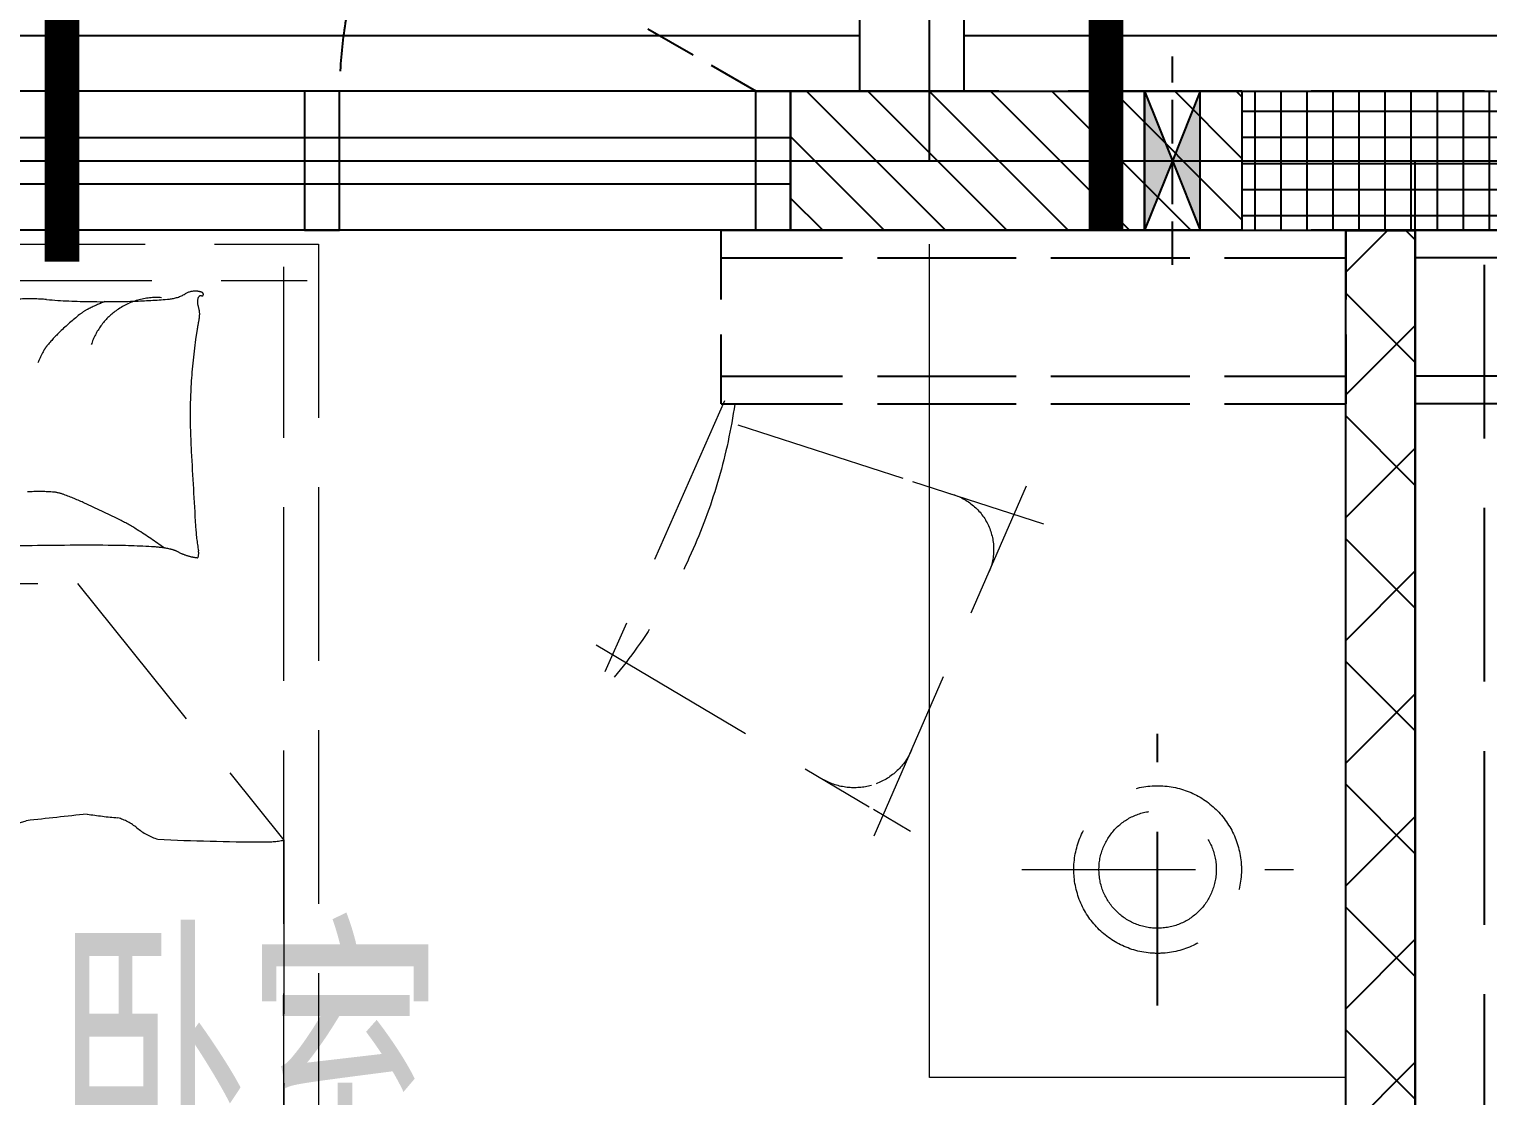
# Model space of a CAD drawing. Header units: millimetres. Extents: x 815519 to 890079, y 147095 to 251022.
# Drawn here: x 855483 to 857584, y 166449 to 167985 of the extents above; entities that cross this region are included whole.
import ezdxf

# ---------------------------------------------------------------- set-up
doc = ezdxf.new("R2010")
doc.units = ezdxf.units.MM
doc.header["$LTSCALE"] = 1000
doc.linetypes.add('DASH', pattern=[0.35, 0.25, -0.1])
doc.linetypes.add('DOTE', pattern=[61.467999999999996, 50.8, -5.08, 0.508, -5.08])
for name, color, linetype in [('0-活动家具', 30, 'Continuous'), ('00000602', 7, 'Continuous'), ('A-WIND（门窗）', 155, 'Continuous'), ('DIM_IDEN', 3, 'Continuous'), ('DOOR_FIRE', 4, 'Continuous'), ('PC_预制外墙', 11, 'Continuous'), ('PC_预制外墙填充', 252, 'Continuous'), ('PUB_TEXT', 7, 'Continuous'), ('SURFACE', 6, 'Continuous'), ('WALL', 2, 'Continuous'), ('屋面索引', 6, 'Continuous'), ('总内隔墙', 30, 'Continuous'), ('梁虚线', 134, 'DASH'), ('看线', 163, 'Continuous'), ('空调', 9, 'Continuous')]:
    doc.layers.add(name, color=color, linetype=linetype)
doc.layers.add('DOTE', color=1, linetype='DOTE', plot=False)
doc.layers.add('FF-活动家具', color=33, linetype='Continuous', lineweight=0)
doc.layers.add('预留洞-空调', color=6, linetype='Continuous', lineweight=25)
doc.styles.add('_TCH_LABEL', font='COMPLEX', dxfattribs={"bigfont": 'GBCBIG'})
doc.styles.add('DIM_FONT', font='SIMPLEX', dxfattribs={"width": 0.7, "bigfont": 'GBCBIG'})

# ---------------------------------------------------------------- blocks, each defined once
blk = doc.blocks.new('10#标准层轴网')
at = {"layer": 'DOTE'}
for p, q in [((-333173.092298941, 359750.0160711674), (-333173.092298941, 360550.0162250358)), ((-345133.0922989402, 359749.9996841938), (-329173.0922989402, 359749.9996841938)), ((-332473.092298941, 354149.9996841938), (-332473.0922989411, 359749.9996841938))]:
    blk.add_line(p, q, dxfattribs=at)
blk = doc.blocks.new('10#楼-房间功能')
at = {"layer": 'PUB_TEXT', "style": '_TCH_LABEL'}
blk.add_text('卧室', height=385.8156028368794, dxfattribs=at).set_placement((-334431.5760387194, 418248.0140234471))
blk = doc.blocks.new('dddfg')
at = {"layer": '空调'}
for p, q in [((-230086.3118268624, 24543.19411020074), (-230086.3118268624, 24368.19411020074)), ((-229986.3118268624, 24543.19411020074), (-230086.3118268624, 24543.19411020074)), ((-230046.3118268624, 24543.19411020074), (-230046.3118268624, 24368.19411020074)), ((-229836.3118268624, 24543.19411020074), (-229936.3118268624, 24543.19411020074)), ((-229876.3118268624, 24543.19411020074), (-229876.3118268624, 24368.19411020074)), ((-229836.3118268624, 24543.19411020074), (-229836.3118268624, 24368.19411020074)), ((-230086.3118268624, 24318.19411020074), (-230086.3118268662, 24118.19411020074)), ((-230046.3118268624, 24318.19411020074), (-230046.3118268661, 24118.19411020074)), ((-229876.3118268624, 24318.19411020074), (-229876.3118268661, 24118.19411020074)), ((-229836.3118268624, 24318.19411020074), (-229836.3118268661, 24118.19411020074)), ((-230086.3118268662, 24068.19411020074), (-230086.3118268662, 23868.19411020074)), ((-230046.3118268661, 24068.19411020074), (-230046.3118268661, 23868.19411020074)), ((-229876.3118268661, 24068.19411020074), (-229876.3118268661, 23868.19411020074)), ((-229836.3118268661, 24068.19411020074), (-229836.3118268661, 23868.19411020074)), ((-230086.3118268662, 23818.19411020074), (-230086.3118268662, 23643.19411020074)), ((-230046.3118268661, 23818.19411020074), (-230046.3118268661, 23643.19411020074)), ((-229876.3118268661, 23818.19411020074), (-229876.3118268661, 23643.19411020074)), ((-229836.3118268661, 23818.19411020074), (-229836.3118268661, 23643.19411020074)), ((-230086.3118268662, 23643.19411020074), (-229986.3118268661, 23643.19411020074)), ((-229936.3118268662, 23643.19411020074), (-229836.3118268661, 23643.19411020074))]:
    blk.add_line(p, q, dxfattribs=at)
blk = doc.blocks.new('A$C25BE450F')
at = {"layer": 'FF-活动家具', "linetype": 'DASH'}
for p, q in [((-1200, -26.62899303849554), (-1200, 2078.17701611243)), ((-1200, 2078.17701611243), (0, 2078.17701611243)), ((0, 2078.17701611243), (0, 0)), ((-1150, 49.19250364243635), (-1150, 2045.384873870062)), ((-50.00000000023283, 49.19250364240725), (-50.00000000023283, 2045.384873870033)), ((-1190.095795021043, 2025.805604779103), (-16.17889629735146, 2025.805604779103)), ((-842.9902371419594, 786.2664343790966), (-847.9066362429876, 789.3253485899768)), ((-835.8040664705914, 706.9548798815231), (-842.9902371419594, 786.2664343790966)), ((-749.0061425045133, 721.8115447088203), (-750.1459969878197, 741.2394623278233)), ((-785.4458837346174, 648.8999301250151), (-749.0061425045133, 721.8115447088203)), ((-837.6375320462976, 651.8711699509877), (-835.8040664705914, 706.9548798815231)), ((-864.0247902926058, 600.2158297793358), (-837.6375320462976, 651.8711699509877)), ((-996.2746474600863, 602.9585704490892), (-1042.593782011652, 649.847191712528)), ((-864.0247902926058, 600.2158297793358), (-785.4458837346174, 648.8999301250151)), ((-931.8651596487034, 581.0164652712992), (-996.2746474600863, 602.9585704490892)), ((-864.0247902926058, 600.2158297793358), (-931.8651596487034, 581.0164652712992)), ((-864.0247902926058, 600.2158297793358), (-891.4505975949578, 453.3639202722698)), ((-825.8844600836746, 561.1315891534905), (-864.0247902926058, 600.2158297793358)), ((-730.297485382529, 532.4467721531691), (-825.8844600836746, 561.1315891534905)), ((-647.1553131269757, 536.5609366108256), (-730.297485382529, 532.4467721531691)), ((-891.4505975949578, 453.3639202722698), (-923.5464661712758, 415.9938082517474)), ((-809.2351421583444, 431.7689803039539), (-737.0539188995026, 441.6183163504174)), ((-878.2138867883477, 422.3634762527072), (-924.6420505926944, 407.752664140251)), ((-856.2191055070143, 419.8186136937584), (-809.2351421583444, 431.7689803039539)), ((-978.9518971047364, 394.9619168517529), (-1053.586130408105, 410.685239307757)), ((-924.6420505926944, 407.752664140251), (-960.4580656262115, 396.4814652946661)), ((-923.5464661712758, 415.9938082517474), (-931.1992980164941, 406.9654628727003)), ((-893.1013532259967, 376.8756349314353), (-856.2191055070143, 419.8186136937584)), ((-893.1013532259967, 376.8756349314353), (-967.3481999062933, 392.51734598045)), ((-893.1013532259967, 376.8756349314353), (-946.7810420186725, 341.6808793807286)), ((-893.1013532259967, 376.8756349314353), (-876.4460265843663, 272.3418525051675)), ((-850.1890221531503, 359.0156129411771), (-893.1013532259967, 376.8756349314353)), ((-751.2443231532816, 290.4645052863343), (-850.1890221531503, 359.0156129411771)), ((-946.7810420186725, 341.6808793807286), (-988.9133562848438, 292.8283661945607)), ((-988.9133562848438, 292.8283661945607), (-995.0897434793878, 218.7616748718428)), ((-673.6313543843571, 220.4339607443253), (-751.2443231532816, 290.4645052863343)), ((-876.4460265843663, 272.3418525051675), (-899.6541909913067, 167.0350893511786)), ((-24.64979353442322, 78.17701611242956), (-1169.116103377542, 78.17701611242956)), ((21.54267482738942, 28.17701611242956), (-1239.619620322832, 28.17701611242956))]:
    blk.add_line(p, q, dxfattribs=at)
for points in [[(-1000.662722372916, 2006.573079620197, 0.4948180496126418), (-1009.834212782909, 1987.829843218031)], [(-982.9920650541317, 2008.31697161746, 0.0492247228711013), (-1000.662722371286, 2006.573079620546)], [(-959.3498367749853, 2006.573079619731, 0.0368308428606689), (-982.9920650525019, 2008.31697161746)], [(-921.3717710714554, 1998.437812576711, 0.0318926909015178), (-959.3498367725406, 2006.573079619382)], [(-921.3717710841447, 1998.43781258032, 0.0358627382486248), (-887.4574800536502, 1991.448187864327, 0.0329412578661108), (-797.7958104973659, 1985.534634555981, 0.0094773248220926), (-486.5686441609869, 1991.448187862465, -0.0733736877386937), (-449.0543712771032, 1996.812837383535)], [(-428.8463601040421, 1999.066755621519, 0.0333974637020029), (-449.0543712825747, 1996.812837382487)], [(-391.7638180321082, 1998.3342553642, 0.0320396294923366), (-428.846360102063, 1999.066755621636)], [(-391.7638180551585, 1998.334255366062, 0.0184419514026642), (-327.4419689205242, 1995.313523003424)], [(-260.5672064468963, 1997.399617288902, 0.08815313182024499), (-291.7625517536653, 1982.177350078884, 0.0775471207167671), (-313.408788277884, 1960.565195788222)], [(-262.6785059048561, 1996.066443129967, 0.0146238513293551), (-214.7702490121592, 1999.066755619308)], [(-226.0373817940708, 2000.943371930567, 0.0881531318081633), (-260.5672064475948, 1997.399617288669)], [(-214.7702489900403, 1999.066755621287, 0.1112493716268427), (-192.223442049115, 2006.373180824623)], [(-173.5146829033038, 1989.408234529023, -0.1917162675696748), (-173.4573633930413, 2000.943371930451, -0.3634893070058293), (-168.6083383470541, 2003.527973600256, 0.5858582349995071), (-165.9458762063878, 2006.573079620197, 0.2155122939429289), (-167.8987334165722, 2008.603261250595, 0.0764444186436562), (-175.3351862006821, 2010.326312237943, 0.1537083434807286), (-192.2234420495806, 2006.37318082439)], [(-1009.83421278256, 1987.829843217565, 0.2633679387543246), (-981.8841023830464, 1969.041177152365)], [(-344.3425701595843, 1976.547642383201, 0.0236664622152261), (-372.2658436582424, 1952.188586572476)], [(-331.8058047521627, 1984.63139645051, 0.0486850077783836), (-344.3425701545784, 1976.547642387275)], [(-308.0240305968327, 1995.24456913484, 0.0278421621785376), (-331.8058047500672, 1984.631396451441)], [(-327.4419689167989, 1995.313523003424, 0.0108372939750571), (-262.6785058423411, 1996.066443132062)], [(-171.579540584702, 1972.79440977081, 0.1296753022684935), (-173.5146829024889, 1989.408234526927)], [(-982.0320473094471, 1969.336867380596, 0.0272005265116344), (-984.9388667672174, 1915.943253991602)], [(-947.2518515286501, 1943.714605839399, 0.0773794298030474), (-982.0627042903798, 1969.055391361413)], [(-313.4087882783497, 1960.565195787523, 0.0775471207018448), (-327.4419689268107, 1933.385890990088)], [(-174.5792978174286, 1955.99034394481, 0.0193256498645087), (-177.2130090087885, 1940.892356233962)], [(-174.5792978156824, 1955.990343952959, 0.0173502061733373), (-171.57954058412, 1972.794409774535)], [(-969.332238568808, 1940.047883979802, 0.0536899463150043), (-983.5389632097213, 1953.025218095456)], [(-961.2276595855365, 1927.756183302903, 0.0703117485656328), (-969.3322385656647, 1940.047883976193)], [(-911.867633442278, 1884.371855430829, 0.0475254861918905), (-921.7925967957126, 1908.990302682796, 0.0773794298122645), (-947.2518515292322, 1943.714605839981)], [(-372.2658436616184, 1952.188586569217, 0.0312234184504686), (-391.2891201224411, 1931.509415927751)], [(-177.2130090065766, 1940.892356250377, 0.0188175161239165), (-183.8273576182546, 1872.510259426606)], [(-984.9388667672174, 1915.943253991136, 0.042281187805113), (-982.0320473077009, 1881.629850179364)], [(-957.492945211241, 1919.2016641589, 0.0154482349127563), (-961.2276595847216, 1927.756183301157)], [(-950.7261381245917, 1890.909286614798, 0.0821266656679664), (-953.7161723995814, 1908.990302688384, 0.0132435682984484), (-957.4929452131037, 1919.20166416344)], [(-396.3971290455665, 1923.843281557376, 0.023190832050897), (-404.4340757379541, 1907.113686380617)], [(-391.2891201262828, 1931.509415923094, 0.0468009736914347), (-396.3971290473128, 1923.843281554116)], [(-982.0320473035099, 1881.629850154684, 0.0109698913694058), (-974.6868881618138, 1843.634756349551)], [(-953.7161723995814, 1867.705167602457, 0.0641637021440542), (-950.7261381245917, 1890.90928661573)], [(-906.7696224255487, 1858.322227294731, 0.0475254861957134), (-911.8676334447227, 1884.371855438978)], [(-183.8273576191859, 1872.510259410425, 0.0218280980111616), (-184.7244961957913, 1813.284000825428)], [(-970.6169695798308, 1820.790324820962, 0.0182988888801315), (-974.6868881632108, 1843.634756355721)], [(-964.9100987850688, 1759.677644461684, 0.0233051013965709), (-970.6169695790159, 1820.790324813977)], [(-184.7244961956749, 1813.284000822168, 0.0062041541413661), (-183.3388607477536, 1779.433326839178)], [(-183.3388607663801, 1779.433327187609, 0.0019630604936855), (-177.2130089789862, 1672.539472004806)], [(-966.8611280111363, 1740.096812200209, 0.0730409353746489), (-964.9100987863494, 1759.677644486015)], [(-966.8611280106707, 1740.096812202188), (-987.5175708084134, 1657.526683268079), (-995.0290579949506, 1627.501104799041, 0.5102284768060689), (-994.0743320407346, 1626.364072724071)], [(-383.2174079502001, 1721.163944054802, 0.0333392787946399), (-419.4570501098642, 1721.330790350039)], [(-366.8770317112794, 1717.577698968526, 0.0725208529107281), (-383.2174079464749, 1721.163944054453)], [(-288.0067101857858, 1681.922412810789, 0.0094772151004863), (-337.0449834112078, 1705.220613248239, 0.0159372812992931), (-366.8770316995215, 1717.577698963985)], [(-261.2004703100538, 1666.869158715068, 0.0245988265344099), (-288.0067101850873, 1681.922412810323)], [(-864.2055569912773, 1651.193198102585, 0.0097294744706726), (-837.2888068340253, 1661.279915890715, 0.0079705008440045), (-815.5438696886413, 1670.318582737644)], [(-815.5438696880592, 1670.318582737877, 0.0008467710462191), (-594.0980984445196, 1680.045796500228)], [(-222.2817361857742, 1640.637277732545, 0.0161077521613874), (-261.2004703129642, 1666.869158716931)], [(-177.2130090087885, 1672.539472490957, 0.0283408257608924), (-172.9358758666785, 1636.410843149701)], [(-870.0060392688029, 1639.408194438613, 0.0786692862297231), (-915.5928875966929, 1641.448187863862, 0.0478250924960003), (-937.9543188569369, 1636.731723928766)], [(-891.4943693326786, 1642.161363436782, 0.0097294744653337), (-864.2055570334196, 1651.193198087683)], [(-870.0060392752057, 1639.40819444001, 0.0625100271959325), (-812.8767184260068, 1635.007570035232)], [(-524.6172828368144, 1640.637277725793, 0.0087615685432961), (-567.1615354430396, 1637.950477069884)], [(-428.4743689884199, 1643.641900985443, 0.0071527060954506), (-524.6172827921109, 1640.637277727888)], [(-303.029684662004, 1644.390510343073, 0.0054844172056006), (-428.4743692443008, 1643.641900981136)], [(-236.2897572240327, 1642.141233122849, 0.0143450944847442), (-303.0296845791163, 1644.390510342608)], [(-202.2186139188707, 1634.859547853528, 0.0629807230886421), (-212.892426180304, 1638.760661415698, 0.0405796252753021), (-236.289757196093, 1642.141233121103)], [(-994.074332038057, 1626.364072724304, 0.0235713893390316), (-968.7391467697453, 1629.377721108438)], [(-968.7391467702109, 1629.377721108438, 0.0344939943967025), (-937.9543188543757, 1636.731723929697)], [(-812.8767183976015, 1635.007570036629, 0.0015199156259283), (-567.1615354079986, 1637.950477072678)], [(-202.2186139201513, 1634.859547854227, 0.0483088234479037), (-188.4801418103743, 1629.377721107507, 0.0397304305239149), (-174.886431057239, 1626.569829983462)], [(-174.8864310551435, 1626.569829983229, 0.3660599914409821), (-173.4573633929249, 1627.501104799157)], [(-173.4573633926921, 1627.501104799856, 0.1170135268515478), (-172.9358758663293, 1636.410843147954)], [(-1004.182924678084, 1589.646049448929), (-347.3639730622526, 1589.646049448813), (-50.00000000023283, 1219.863049477281), (-50, 148.1770161124296, -0.160927910851846), (-70, 78.17701611242956), (-1126.40902930533, 78.17701611222583, -0.1586028106701548), (-1149.999999999884, 148.1770161122258), (-1150.000000001513, 1569.646049448929)], [(-50.00000000128057, 1219.863049476931, -0.0523148512925338), (-81.04943370108958, 1217.373011161282, -0.010846765489566), (-231.6188367268769, 1221.16699250153, -0.093397858964652), (-261.7604221623624, 1237.678889658942, 0.1036486711513765), (-289.2724842756288, 1252.031942591129, -0.0166922288785644), (-333.4169686893001, 1257.423796235526, 0.000248025235926), (-421.0522221063729, 1247.91657825018, -0.0179609601855071), (-448.1762585956603, 1240.510970954841, 0.0273621601329635), (-486.7420758983353, 1224.075190040341), (-488.4881137066986, 1296.601120908221), (-474.8487673056079, 1392.01110749034, 0.031824368812578), (-484.058666540659, 1479.540026071074, 0.0852718179197296), (-547.3639730645809, 1589.646049451607)], [(-1150.000000001281, 1337.046168476052, 0.0796001384036358), (-1004.182924677851, 1317.046168476052), (-485.5653894096613, 1317.046168475936)]]:
    blk.add_lwpolyline(points, format="xyb", dxfattribs=at)
for centre, radius, start, end in [((-1014.675501894904, 1124.580409157847), 465.1839893592071, 88.70754068730746, 106.912164089363), ((-819.2153170083184, 864.4469829269219), 60.41569840221909, 291.566339953832, 314.7245146655787), ((-767.27108026715, 812.0008201776072), 13.40031418017879, 84.27179906031067, 134.7245147115696), ((-766.3970618180465, 820.7139593658503), 4.643448144693289, 26.92490004664749, 84.27179905350742), ((-798.5545797431841, 804.3819432487071), 40.71061755903321, 8.273390628227881, 26.92490005110779), ((-1579.766884726239, 2788.682957835903), 2129.50312390839, 290.4063110688209, 291.5663399823222), ((-805.6669811060419, 803.3477293213655), 47.89781809847664, 351.8450408628462, 8.273390628227881), ((-558.9793993525673, -497.6880036487128), 1318.506020332933, 103.470046703899, 104.8915846981992), ((-967.7459047349403, 1208.87685563945), 436.3312014285923, 283.470046703899, 285.9412809978909), ((-887.4028055827366, 927.5995351629681), 143.8043742899871, 285.9412809978909, 290.4063110688209), ((-708.3676854765508, 789.4047541943437), 50.39541404595904, 171.8450408628462, 187.8583830160601), ((-417.5438281905372, 829.5446126165625), 343.9762788871129, 187.8583830160601, 195.9817922914794), ((-486.0170602782164, -772.062802427623), 1602.416275745041, 104.8915846981992, 107.4686417016965), ((-1099.332700638333, 859.9020995621686), 155.1626239836059, 300.5346723783655, 309.3295119308874), ((-959.9188718297519, 689.7505717065069), 64.80955174476028, 115.702532697847, 129.3295119308874), ((-919.8437453596853, 606.4900283499737), 157.2126568961301, 107.4686417016965, 115.702532697847), ((-1043.159152062843, 716.0422015503864), 28.19210488599834, 175.6806841521379, 199.9742522675567), ((-1067.734218480531, 717.8983419983997), 3.547041550824778, 102.9098868858752, 175.6806841521379), ((-1067.401423503179, 716.4464341624989), 5.036601506354202, 36.20821944545369, 102.9098868858752), ((-1054.198742564069, 726.1122447454254), 11.32612070613426, 216.2082194361316, 259.2216482924756), ((-1044.776971876854, 775.6044842907577), 61.70718399476407, 259.2216482924756, 266.9004239476097), ((-1052.173045619624, 744.8586776989396), 31.47701451275211, 284.1999480903354, 296.446967973557), ((-1163.568061207654, 968.8013541808468), 281.595330210969, 296.446967973557, 300.5346723783655), ((-268.6068690349348, 872.2003816482902), 498.9012040418681, 195.9817922914794, 202.7252429915235), ((-1024.436687975307, 722.8470946164452), 48.1128787452427, 199.9742522675567, 218.2144296702012), ((-1047.45215702022, 726.2018365420518), 12.23215776811403, 266.9004239342889, 284.1999480903354), ((-1112.020752903656, 653.8895078945789), 63.3596164985269, 22.33596042798073, 38.21442965952411), ((-1672.831658403273, 423.4729013139731), 669.6604364843128, 19.75771214232703, 22.33596042798073), ((3579.295154883293, 2483.804960430833), 4670.665735271607, 202.7252429915235, 203.0813773836967), ((-5208.198779792758, -1261.003509329603), 4881.487955240261, 22.73301827967598, 23.08137738369675), ((-4878.060683396761, -727.808976978471), 4075.38254287318, 18.71266171984354, 19.75771214232703), ((-2193.62144506257, 2.063217322836863), 1612.999915940494, 21.64781236287097, 22.73301827352404), ((1608.600333511946, 1511.140797863161), 2477.7464215334, 201.647812362871, 202.5233980002182), ((-3401.115528429742, -227.5268132077181), 2516.00791368121, 16.23750749418551, 18.71266171984354), ((-653.6473656416638, 573.0045916756208), 28.69268719312876, 202.5233980002182, 268.4786540744292), ((-654.6794478289085, 534.144228184974), 10.18137928142954, 316.419545923335, 88.47865407442924), ((-687.6839758118149, 565.5525528040307), 55.74212689114826, 311.1057571379314, 316.419545923335), ((-794.1805685588624, 624.9485669003625), 174.091487995977, 311.710715737016, 318.0180671092733), ((-1057.549600731931, 861.9367734422267), 528.3889014041926, 318.0180671092733, 319.016859217022), ((-427.6500764889643, 314.6987942710111), 306.0227574842912, 137.7044203627562, 139.0168592170221), ((-627.2617101214128, 496.3032568977505), 36.16170967008353, 131.1057571379314, 137.7044203627562), ((-1190.281122126034, 1262.504560521164), 804.3395594610353, 283.2534967697202, 284.5779452423267), ((-476.2692924842704, -281.2397683054151), 804.3395594649396, 107.6493790707189, 110.2860118849034), ((-709.0244520222768, 450.3093758373579), 36.65530497769808, 77.18398074910334, 107.6493790707189), ((-696.8837958181975, 503.6776036060473), 18.07643415267448, 257.1839807491033, 301.1267339436448), ((-719.5582315947395, 541.2258226115082), 61.93984473898201, 301.1267339436448, 311.710715737016), ((-942.7620119277854, 334.614928939438), 174.0914879948683, 127.3148334495638, 133.6221848157055), ((-1010.747701279004, 423.8109889886691), 61.93984473956668, 116.7308516476253, 127.3148334495638), ((-1030.477462517098, 462.9866869376856), 18.07643415283608, 72.78809845616964, 116.7308516476253), ((-1014.281986511429, 515.2673700359301), 36.65530497785004, 252.7880984561696, 283.2534967697202), ((-1075.001753296936, 449.9232951717568), 93.25246910850171, 3.354728537109435, 16.23750750245465), ((-287.2670579754049, -792.5627836626081), 1349.475387210586, 110.2860122900813, 112.3215136647113), ((-649.3517020400614, 487.6011165379605), 93.25246911021642, 185.9697772968749, 191.8416252056216), ((1721.844029320637, 984.7678367834305), 2516.007913669671, 191.8416252056216, 194.3167794263491), ((-1074.892843138892, 435.8445395157323), 10.18137928148198, 132.0236636292136, 264.0827717782008), ((-1044.392771334969, 401.9988995808526), 55.74212688993721, 126.7098748463902, 132.0236636292136), ((-1099.329514067736, 475.6756901770714), 36.16170967112379, 306.7098748380525, 313.3085380625765), ((-1284.434438009397, 672.0456274545868), 306.0227574972532, 313.3085380720053, 314.6209769285489), ((-698.3322653907817, 78.13733511167811), 528.3889013749782, 133.6221848157055, 134.6209769285489), ((-926.2775778258219, 434.5311006035772), 56.9804568918661, 170.7213250697287, 182.9115171261465), ((-1034.885530121159, 452.2748303175322), 53.06738382275489, 350.7213250697287, 3.354728537109435), ((-324.21336770372, -702.5746596060344), 1252.197989001478, 112.3215132249899, 115.1691303713957), ((-1078.900433955481, 397.1775993713527), 28.69268719317721, 18.12751570356905, 84.08277178500727), ((-839.8815766036278, 438.9251445648842), 143.4881250463397, 182.911517119485, 190.1138550527515), ((-929.6835437816335, 585.9164428805816), 171.460486654369, 287.4686417016965, 295.1691303713957), ((-3406.398870883742, -364.8035157080158), 2477.7464215242, 17.25193006861644, 18.12751570356905), ((-1135.100954983616, 386.2649067459279), 156.391154028091, 3.215401302420084, 10.11385505931797), ((-971.9782003790606, 388.0949304209207), 7.362670338459107, 170.9738411258709, 194.6130914654654), ((-1006.084660545923, 393.5128264026134), 27.17143196610433, 350.9738411192834, 3.215401302420084), ((-975.4903400294716, 387.1792295802734), 3.733120372743312, 194.6130914590111, 338.0464169533943), ((-954.9215369839221, 378.888270835334), 18.44379680798897, 107.4686417016965, 158.0464169533943), ((500.3046031403355, 848.4044480950688), 1612.99991592904, 197.2519300622464, 198.3371359751837), ((3232.78971368901, 1370.374337142595), 4075.382542881889, 194.3167794263491, 195.3618298520632), ((3602.824590505101, 1876.696134028549), 4881.487955276533, 198.3371359751837, 198.6854950883908), ((-5445.848579030018, -1183.557777046983), 4670.665735348229, 18.32936069361812, 18.68549508839081), ((-1485.740813850425, 128.374306900485), 498.9012040347096, 11.5859100009645, 18.32936069361812), ((-51.2531019494636, 468.1516090615478), 669.6604364832555, 195.3618298520632, 197.9400781346587), ((-628.0750768037979, 281.3975096722424), 63.35961649898266, 197.9400781430591, 213.8185473721109), ((-720.6869102853816, 219.3558664373413), 48.1128787459185, 15.57836998077989, 33.81854737211092), ((-701.4979455854045, 224.7057136262592), 28.19210488533424, 351.284801864079, 15.57836998077989), ((-1333.972535423818, 159.4889673389844), 343.9762788910504, 3.462500728997834, 11.5859100009645), ((-656.5161279474851, 76.96345867836499), 155.1626239828234, 116.1387900835794, 124.9336296367213), ((-600.8165725948056, -36.53891458394355), 281.5953302050317, 112.0510856749414, 116.1387900835794), ((-694.7192757048178, 195.2831167067925), 31.4770145160168, 99.8040658008155, 112.0510856749414), ((-697.9962788425619, 214.2469180575863), 12.23215776828019, 82.50454164459146, 99.8040658008155), ((-704.45017742645, 165.1946458068269), 61.70718399257478, 74.82576600604612, 82.5045416580352), ((-691.2626730024349, 213.819138245919), 11.32612070591247, 31.81233714396888, 74.82576600604612), ((-677.3579718939727, 222.4445637588215), 5.036601506253269, 211.8123371468029, 278.5140046001396), ((-677.1374408322154, 220.9714191935782), 3.547041551275377, 278.5140046001396, 351.2848018574859), ((-1142.94173235842, 1751.136566493136), 1602.416260531098, 280.495702465291, 283.0727594740815), ((-816.0537046359386, 343.3874150469492), 157.2126568959726, 283.0727594125889, 291.3066504018977), ((-782.4781704909401, 257.3001491576724), 64.80955174571518, 291.3066504018977, 304.9336296293433), ((-1040.927590691019, 177.219860442041), 50.39541404508228, 347.4491585684404, 3.462500728997834), ((-814.4638281554217, -260.8989234134206), 436.331201421583, 99.07416441248287, 101.5453987015408), ((-1091.224138185964, 1471.976549818588), 1318.50602035638, 279.0741644124829, 280.4957024110004), ((-944.9832163770916, 155.8601665507886), 47.89781810048608, 167.4491585684405, 183.8775083351091), ((-952.153964709607, 155.3741418836289), 40.71061755879425, 183.8775083351091, 202.5290177603378), ((-936.1578334136866, 93.90220661758212), 60.41569831215746, 107.1704576869758, 130.3286324145519), ((-325.3312390577048, -1882.96745181788), 2129.503123921674, 106.010428781006, 107.1704576869758), ((-873.0114115809556, 25.70904065395007), 143.8043742897385, 101.5453987015408, 106.010428781006), ((-985.4686898007058, 141.5549595028278), 4.643448144502132, 202.5290177603378, 259.8759167691848), ((-983.9294032609323, 150.1754757121089), 13.40031418007306, 259.8759167691848, 310.3286324145519)]:
    blk.add_arc(centre, radius, start, end, dxfattribs=at)
at = {"layer": 'FF-活动家具', "linetype": 'DASH', "style": 'DIM_FONT', "width": 0.8000000000029102, "flags": 9}
for tag in ['YSIZE', 'XSIZE']:
    blk.add_attdef(tag, (-1200, 2078.17701611243), '', height=0.5, dxfattribs=at)
blk = doc.blocks.new('A$C1EA0113C')
at = {"layer": '0-活动家具', "color": 8, "linetype": 'DASH'}
blk.add_line((195.549183363968, 391.0984374190448), (195.549183363968, 3.650912549346685e-05), dxfattribs=at)
at = {"layer": 'FF-活动家具', "linetype": 'DASH'}
blk.add_line((-1.702865120023489e-05, 195.5492369645508), (391.0983837565873, 195.5492369645508), dxfattribs=at)
at = {"layer": 'FF-活动家具', "linetype": 'DASH', "extrusion": (0, 0, -1)}
for major_axis, ratio, start_param, end_param in [((1.73340445565072, 120.696936384047), 0.9999999996769376, 4.696314069680018, 10.9794993768596), ((-2.97781193208558, 84.44408005495366), 0.9999999996872012, -1.564399554018471, 4.718785753161113)]:
    blk.add_ellipse((195.5491833639389, 195.5492369645508), major_axis=major_axis, ratio=ratio, start_param=start_param, end_param=end_param, dxfattribs=at)
blk = doc.blocks.new('A$C733D5D15')
at = {"layer": 'FF-活动家具', "linetype": 'DASH'}
for p, q in [((368.1799120194046, 624.0153074968839), (560.6067345349875, 209.1146817791741)), ((-3.341736737638712e-05, 475.9580544346245), (405.5503612627363, 607.6115346915321)), ((85.427604433964, 208.3159410334192), (19.86624071816914, 512.7174838093342)), ((601.3134762732079, 197.7497641954105), (77.90934537901194, 30.50470470241271)), ((130.2938569862163, 0.001840754644945264), (88.46212965701125, 194.2266343568917)), ((563.5383701404935, 202.7936427933164), (589.5335397095041, 146.7442211022135))]:
    blk.add_line(p, q, dxfattribs=at)
for centre, radius, start, end in [((-30.04178614984266, 1258.686014368432), 798.7587746326495, 272.3925279999871, 303.6108567061957), ((445.9108490341896, 242.5763685248094), 89.9999999999999, 338.1735439762219, 23.43100637849881), ((445.9108490341896, 242.5763685248094), 89.9999999999999, 287.7204132468497, 333.6997813437555), ((182.2275440461235, 150.8814020511927), 82.93118123551704, 186.567146300407, 286.5409452305503)]:
    blk.add_arc(centre, radius, start, end, dxfattribs=at)
blk = doc.blocks.new('$WINLIB2D$00000001')
for p, q in [((-0.5, 0.5), (0.5, 0.5)), ((-0.5, 0.5), (-0.4999999999999999, -0.5)), ((0.5, -0.5), (0.5, 0.5)), ((0.5, 0.1666666666666666), (-0.5, 0.1666666666666666)), ((0.5, -0.1666666666666667), (-0.5, -0.1666666666666667)), ((-0.4999999999999999, -0.5), (0.5, -0.5))]:
    blk.add_line(p, q)
blk = doc.blocks.new('3-Ba户型-右')
at = {"layer": 'A-WIND（门窗）', "linetype": 'DASH', "ltscale": 0.3}
blk.add_line((-684898.2674600636, 357799.9998490334), (-684378.6522177928, 357499.9998490334), dxfattribs=at)
at = {"layer": 'A-WIND（门窗）'}
for points in [[(-685029.0631471646, 357499.9999900226), (-685029.0631471646, 357299.9998478772), (-684979.0630051985, 357299.9998478655), (-684979.0630051985, 357499.9998478655)], [(-684329.0628632323, 357499.9999900226), (-684329.0628632323, 357299.9998478772), (-684379.0630051985, 357299.9998478655), (-684379.0630051985, 357499.9998478655)]]:
    blk.add_lwpolyline(points, close=True, dxfattribs=at)
at = {"layer": 'A-WIND（门窗）', "linetype": 'DASH', "ltscale": 0.3}
blk.add_arc((-684378.6522177928, 357499.9998490334), 600.0000000000776, 149.9999999797717, 180, dxfattribs=at)
at = {"layer": 'FF-活动家具'}
blk.add_lwpolyline([(-683529.062863237, 356080.0001376296), (-684129.0629187691, 356080.0001138297), (-684129.0629187693, 357280.0001138297)], dxfattribs=at)
at = {"layer": 'SURFACE'}
for p, q in [((-684229.0630044914, 357579.9996841948), (-686509.0628632312, 357579.9996841948)), ((-682779.0630044895, 357579.9996841948), (-684079.0630044875, 357579.9996841948))]:
    blk.add_line(p, q, dxfattribs=at)
at = {"layer": 'WALL'}
for p, q in [((-684229.0630045042, 357499.9998424616), (-684229.0630045038, 358300.0001609449)), ((-684079.0630044659, 357499.9998358857), (-684079.0630044658, 358150.0001543517)), ((-684329.0628544452, 357499.9998468581), (-684329.0628632361, 357299.9998468615)), ((-684229.0630045042, 357499.9998424616), (-684329.0628544452, 357499.9998468581)), ((-684079.0630044659, 357499.9998358857), (-683429.0628588374, 357499.9998072947)), ((-683429.0628592672, 357499.9998072947), (-682779.0630044868, 357499.9997815075)), ((-684329.0628632361, 357299.9998468615), (-684129.0630088868, 357299.999838063)), ((-684129.0630088868, 357299.999838063), (-683529.0628632306, 357299.9998116997)), ((-683529.0628632429, 354599.9997733852), (-683529.0628632306, 357299.9998116997)), ((-683429.062863229, 357299.9998072942), (-682629.0630084571, 357299.999775569)), ((-683429.0628632393, 354699.999773388), (-683429.062863229, 357299.9998072942))]:
    blk.add_line(p, q, dxfattribs=at)
at = {"layer": 'DOOR_FIRE', "xscale": -1500, "yscale": -200, "zscale": 200, "rotation": 359.9999974815798}
blk.add_blockref('$WINLIB2D$00000001', (-685079.0628588367, 357399.99987982), dxfattribs=at)
at = {"layer": 'FF-活动家具', "linetype": 'DASH'}
blk.add_blockref('A$C25BE450F', (-685009.06188667, 355201.8231876891), dxfattribs=at)
at = {"layer": 'FF-活动家具', "linetype": 'DASH', "extrusion": (0, 0, -1)}
for name, p, zscale, rotation in [('A$C733D5D15', (683950.9554942033, 357006.2663317162), -0.9999999999999999, 275.8016403950548), ('A$C1EA0113C', (683995.8572063574, 356574.9552712871), -1, 180.0001649917569)]:
    blk.add_blockref(name, p, dxfattribs=dict(at, zscale=zscale, rotation=rotation))
at = {"layer": '空调', "extrusion": (0, 0, -1), "zscale": -1, "rotation": 270}
blk.add_blockref('dddfg', (659885.8687530473, 127213.6879804267), dxfattribs=at)
at = {"layer": '空调', "rotation": 270}
blk.add_blockref('dddfg', (-707072.2569734327, 127213.6879804281), dxfattribs=at)
blk = doc.blocks.new('A$C1AEB30FF')
h = blk.add_hatch(color=8)
h.dxf.hatch_style = 1
h.paths.add_polyline_path([(39.9999999795109, -200.0000000007822), (0, -99.99999998331987), (39.9999999795109, -7.821654435247183e-10)])
h.paths.add_polyline_path([(-39.99999998882413, -200.0000000007822), (0, -99.99999998331987), (-39.9999999795109, -7.821654435247183e-10)])
at = {"color": 2, "linetype": 'DASH', "ltscale": 0.25}
blk.add_lwpolyline([(0, 49.99986196231112), (0, -250.0001380376889)], dxfattribs=at)
for points in [[(39.9999999795109, -200.0000000007822), (39.9999999795109, -7.821654435247183e-10), (-39.99999998882413, -7.821654435247183e-10), (-39.99999998882413, -200.0000000007822), (39.9999999795109, -200.0000000007822)], [(-39.9999999795109, -200.0000000007822), (0, -99.99999998331987), (-39.9999999795109, -7.821654435247183e-10), (-39.9999999795109, -200.0000000007822)], [(39.9999999795109, -200.0000000007822), (0, -99.99999998331987), (39.9999999795109, -7.821654435247183e-10), (39.9999999795109, -200.0000000007822)]]:
    blk.add_lwpolyline(points)
blk = doc.blocks.new("3B'雨水")
at = {"layer": '预留洞-空调', "xscale": -1, "rotation": 180}
blk.add_blockref('A$C1AEB30FF', (-542964.150133217, 696790.4998092203), dxfattribs=at)
blk = doc.blocks.new('10#-ZPS-填充')
at = {"layer": '总内隔墙', "linetype": 'ByBlock'}
h = blk.add_hatch(dxfattribs=at)
h.set_pattern_fill('ANSI37', color=30, scale=1000)
h.set_pattern_definition([(45, (-1714200.945016194, 1041073.458312036), (-88.38834764831843, 88.38834764831844), []), (135, (-1714200.945016194, 1041073.458312036), (-88.38834764831844, -88.38834764831843), [])])
h.paths.add_polyline_path([(-213129.9996862262, 1156175.000157127), (-211829.9987096874, 1156175.000157127), (-211829.9987096874, 1156074.999999291), (-213129.9996862262, 1156074.999999291)])
h.paths.add_polyline_path([(-213129.9996862262, 1155275.000011489), (-213029.9996862378, 1155275.000011489), (-213029.9996862378, 1156074.522151507), (-213129.9996862262, 1156074.522151507)])
h.paths.add_polyline_path([(-214529.999686215, 1155275.000011489), (-213029.9996862378, 1155275.000011489), (-213029.9996862378, 1155175.000011507), (-214529.999686215, 1155175.000011507)])
h.paths.add_polyline_path([(-213429.9987092211, 1153775.000009676), (-214529.9996862215, 1153775.000009676), (-214529.9996862215, 1153875), (-213429.9987092211, 1153875)])
h.paths.add_polyline_path([(-214529.999686219, 1159374.522279008), (-214629.9996862485, 1159374.522279008), (-214629.9996862485, 1156775.000089199), (-214529.999686219, 1156775.000089199)])
h.paths.add_polyline_path([(-216729.9994248386, 1153974.999999995), (-216929.998448299, 1153974.999999995), (-216929.9984483001, 1154624.999752812), (-216729.9994248396, 1154624.999752812)])
h.paths.add_polyline_path([(-216729.9984482971, 1149874.999999274), (-216929.9572743633, 1149874.999999274), (-216930.0004014193, 1153775.000004648), (-216730.0415753531, 1153775.000004648)])
h.paths.add_polyline_path([(-216729.9994266135, 1153773.926089607), (-217379.9490738127, 1153774.926089607), (-217379.9490738127, 1153974.999999998), (-216729.9994244023, 1153974.999999998)])
h.paths.add_polyline_path([(-222829.9994248854, 1148774.99999996), (-223029.9994248854, 1148774.99999996), (-223029.9994248845, 1145274.999999994), (-222829.9994248845, 1145274.999999994)])
h.paths.add_polyline_path([(-224080.200387231, 1149974.999999996), (-224280.2006831068, 1149974.999999996), (-224280.2006831068, 1148675.000000091), (-224080.200387231, 1148675.000000091)])
h.paths.add_polyline_path([(-224280.2006831068, 1149375.000019566), (-226029.9994248303, 1149375.000019566), (-226029.9994248303, 1149275.000000001), (-224280.2006831068, 1149275.000000001)])
h.paths.add_polyline_path([(-226229.9984483043, 1150624.999999994), (-226029.9984483034, 1150624.999999994), (-226029.9984482966, 1148774.999999269), (-226229.9984482976, 1148774.999999269)])
h.paths.add_polyline_path([(-227979.7981665818, 1149375.000019566), (-226229.9994248584, 1149375.000019566), (-226229.9998341833, 1149274.999999981), (-227979.7985759067, 1149274.999999981)])
h.paths.add_polyline_path([(-227979.7981665818, 1148675.000000091), (-228179.999424844, 1148675.000000091), (-228179.999424844, 1149974.999999996), (-227979.7981665818, 1149974.999999996)])
h.paths.add_polyline_path([(-229229.9994248042, 1145274.999999994), (-229429.9994248042, 1145274.999999994), (-229429.998448298, 1148774.999999992), (-229229.998448298, 1148774.999999992)])
h.paths.add_polyline_path([(-235529.9994248491, 1153774.999999277), (-235329.9984482973, 1153774.999999277), (-235329.9984482973, 1149874.999999264), (-235529.9994248491, 1149874.999999264)])
h.paths.add_polyline_path([(-235529.9994248491, 1153974.999999994), (-234880.0497759199, 1153975.000014542), (-234880.0497759199, 1153775.000013824), (-235529.9994248491, 1153774.999999277)])
h.paths.add_polyline_path([(-235529.9994248491, 1153974.999999994), (-235329.9994248477, 1153974.999999994), (-235330.0011338997, 1154925.000017035), (-235530.0011339011, 1154925.000017035)])
h.paths.add_polyline_path([(-239029.9994248578, 1153675.000000025), (-239229.9994248541, 1153675.000000025), (-239229.9994248584, 1153574.999999976), (-239029.9994248622, 1153574.999999976)])
h.paths.add_polyline_path([(-241829.9994248663, 1156074.999999994), (-239229.9994247525, 1156074.999999994), (-239229.9994247525, 1156175), (-241829.9994248663, 1156175)])
h.paths.add_polyline_path([(-214529.9996862243, 1154174.99975578), (-214629.9996862485, 1154174.99975578), (-214629.9996862485, 1153775), (-214529.9996862243, 1153775)])
h.paths.add_polyline_path([(-214730.0004032675, 1156775.000089199), (-214730.0004032675, 1156675.000008111), (-214529.9996862485, 1156675.00000811), (-214529.9996862485, 1156775.000089199)])
h.paths.add_polyline_path([(-215630.0003975238, 1156675.00000811), (-215630.0003975239, 1156775.000089199), (-216729.9996862364, 1156775.000089199), (-216729.9996862364, 1156675.00000811)])
h.paths.add_polyline_path([(-214629.9996862486, 1156275.000000687), (-214529.9996862243, 1156275.000000687), (-214529.9996862243, 1156675.00000811), (-214629.9996862485, 1156675.00000811)])
h.paths.add_polyline_path([(-214529.9996862243, 1155374.999755815), (-214629.9996862486, 1155374.999755815), (-214629.9996862486, 1155074.999755833), (-214529.9996862243, 1155074.999755833)])
h.paths.add_polyline_path([(-223130.0004015153, 1149975.000000071), (-223130.0004015153, 1149875.000000036), (-223029.9994247844, 1149875.000000037), (-223029.9994247844, 1149975.000000071)])
h.paths.add_polyline_path([(-224030.0004019942, 1149875.000000036), (-224030.0004019942, 1149975.000000071), (-224080.2003872478, 1149975.000000071), (-224080.2003872478, 1149875.000000037)])
h.paths.add_polyline_path([(-221830.000401277, 1148775.000000051), (-221830.000401277, 1148674.999999996), (-220429.9994249695, 1148674.999999996), (-220429.9994249695, 1148775.000000051)])
h.paths.add_polyline_path([(-222730.000401444, 1148674.999999996), (-222730.000401444, 1148775.000000051), (-222829.9994248854, 1148775.000000051), (-222829.9994248854, 1148674.999999996)])
h.paths.add_polyline_path([(-224030.000401277, 1148675.000000091), (-224030.000401277, 1148774.999999959), (-224080.200387217, 1148774.999999959), (-224080.200387217, 1148675.000000091)])
h.paths.add_polyline_path([(-223130.0004014416, 1148774.999999959), (-223130.0004014416, 1148675.000000091), (-223029.9984490566, 1148675.000000091), (-223029.9984490566, 1148774.999999959)])
h.paths.add_polyline_path([(-229129.9994248458, 1149875.000000037), (-229129.9994248458, 1149974.999999997), (-229229.9994249043, 1149974.999999997), (-229229.9994249043, 1149875.000000037)])
h.paths.add_polyline_path([(-228229.9994248411, 1149974.999999997), (-228229.9994248411, 1149875.000000036), (-228179.7984624409, 1149875.000000037), (-228179.7984624409, 1149974.999999997)])
h.paths.add_polyline_path([(-228229.9984484373, 1148775.000000028), (-228229.9984484372, 1148674.99999996), (-228179.824298965, 1148674.99999996), (-228179.824298965, 1148775.000000028)])
h.paths.add_polyline_path([(-229129.9984482726, 1148674.99999996), (-229129.9984482726, 1148775.000000028), (-229229.9984761984, 1148775.000000028), (-229229.9984761984, 1148674.99999996)])
h.paths.add_polyline_path([(-229529.9994248433, 1148774.999999266), (-229529.9994248434, 1148674.999999996), (-229429.998448298, 1148674.999999996), (-229429.998448298, 1148774.999999266)])
h.paths.add_polyline_path([(-230429.9984484372, 1148674.999999996), (-230429.9984484372, 1148774.999999266), (-231829.9984482966, 1148774.999999266), (-231829.9984482966, 1148674.999999996)])
h.paths.add_polyline_path([(-233730.0004014079, 1153075.000255761), (-233629.9994248507, 1153075.000255761), (-233629.9994248507, 1153777.879334437), (-233730.0004014079, 1153777.879334437)])
h.paths.add_polyline_path([(-233629.9994248507, 1152275.000000005), (-233730.0004014077, 1152275.000000005), (-233730.0004014077, 1151675.000000085), (-233629.9994248507, 1151675.000000085)])
h.paths.add_polyline_path([(-237029.9994248291, 1156076.440686469), (-237029.9994248291, 1156273.559313518), (-237129.999424831, 1156273.559313518), (-237129.999424831, 1156076.440686469)])
h.paths.add_polyline_path([(-236229.9994248411, 1156273.559313519), (-236229.999424841, 1156076.440686469), (-235529.9984483003, 1156076.44068647), (-235529.9984483003, 1156273.559313519)])
h.paths.add_polyline_path([(-239129.9994248442, 1157275.000000073), (-239029.9994248475, 1157275.000000073), (-239029.9994248475, 1157374.999999994), (-239129.9994248442, 1157374.999999994)])
h.paths.add_polyline_path([(-239029.9994248475, 1156375.000000104), (-239129.9994248442, 1156375.000000104), (-239129.9994248442, 1156274.999999262), (-239029.9994248475, 1156274.999999262)])
h.paths.add_polyline_path([(-239029.9994248612, 1151774.99999969), (-239229.9994248603, 1151774.99999969), (-239229.9994248603, 1150874.999999262), (-239029.9994248612, 1150874.999999262)])
h.paths.add_polyline_path([(-239229.9994248603, 1152675.000000006), (-239029.9994248612, 1152675.000000006), (-239029.9994248612, 1152974.999999255), (-239229.9994248603, 1152974.999999255)])
h.paths.add_polyline_path([(-218629.9994248587, 1153075.000000005), (-218529.9994248379, 1153075.000000005), (-218529.9994248379, 1153774.95744972), (-218629.9994248587, 1153774.95744972)])
h.paths.add_polyline_path([(-218629.9994248587, 1151675), (-218529.9994248379, 1151675), (-218529.9994248379, 1152275.000000005), (-218629.9994248587, 1152275.000000005)], flags=16)
at = {"layer": '总内隔墙', "color": 30, "linetype": 'ByBlock'}
blk.add_lwpolyline([(-214529.999686219, 1159374.522279008), (-214629.9996862485, 1159374.522279008), (-214629.9996862485, 1156775.000089199), (-214529.999686219, 1156775.000089199)], close=True, dxfattribs=at)
blk = doc.blocks.new('DAAB')
at = {"layer": '梁虚线', "ltscale": 0.9999999776482582}
for p, q in [((237717.7311016552, -665715.5985771678), (243017.7311016552, -665715.5985771678)), ((237717.7311016552, -665915.5985771678), (243017.7311016552, -665915.5985771678)), ((240517.7311016552, -669015.5985771678), (240517.7311016552, -665915.5985771678)), ((240717.7311016552, -669015.5985771678), (240717.7311016552, -665915.5985771678))]:
    blk.add_line(p, q, dxfattribs=at)
blk = doc.blocks.new('10#-标准层-装备式')
at = {"layer": 'PC_预制外墙填充'}
h = blk.add_hatch(dxfattribs=at)
h.set_pattern_fill('ANSI31', color=256, scale=500, style=0)
h.set_pattern_definition([(45, (-572752.7106623393, 434421.0805981586), (-44.19417382415921, 44.19417382415922), [])])
h.paths.add_polyline_path([(198313.4987755634, 538999.9998295504), (198513.4987755648, 538999.9998295504), (198513.4987755648, 539599.9996834855), (198313.4987755634, 539599.9996834855)])
h.paths.add_polyline_path([(195313.4987755633, 538999.9998295639), (195113.4987755634, 538999.9998295639), (195113.4987755634, 539599.9998295557), (195313.4987755633, 539599.9998295557)])
h.paths.add_polyline_path([(188313.4987755192, 536999.9996834683), (188113.4987755192, 536999.9996834683), (188113.4987755192, 536399.9996834683), (188313.4987755192, 536399.9996834683)])
h.paths.add_polyline_path([(183313.4987753995, 536399.9996834683), (183113.4987754114, 536399.9996834683), (183113.4987754114, 536999.9996834524), (183313.4987753995, 536999.9996834524)])
h.paths.add_polyline_path([(181513.4987757184, 536399.9996834846), (181513.4987759, 536999.9996834846)])
h.paths.add_polyline_path([(181713.4987757184, 536999.9996834846), (181513.4987757184, 536999.9996834846), (181513.4987757184, 536399.9996834846), (181713.4987757184, 536399.9996834846)])
h.paths.add_polyline_path([(176713.4987755987, 536399.9996834846), (176513.4987756106, 536399.9996834846), (176513.4987756106, 536999.9996834683), (176713.4987755987, 536999.9996834683)])
h.paths.add_polyline_path([(169313.4987755985, 537999.9996834883), (169513.4987755565, 537999.9996834883), (169513.4987755565, 538799.9996834818), (169313.4987755985, 538799.9996834818)])
h.paths.add_polyline_path([(165813.4987755605, 537999.9996834813), (166013.4987755504, 537999.9996834813), (166013.4987755504, 538799.9996834855), (165813.4987755605, 538799.9996834855)])
h.paths.add_polyline_path([(166513.4987755504, 547199.9996834855), (165813.4987755617, 547199.9996834855), (165813.4987755617, 547399.9996834766), (166513.4987755504, 547399.9996834766)])
h.paths.add_polyline_path([(185513.4987751219, 543699.9996834366), (185713.4987760029, 543699.9996834366), (185713.4987760029, 542999.9996834822), (185513.4987751219, 542999.9996834822)])
h.paths.add_polyline_path([(179313.4987760024, 542999.9996835302), (179113.4987759528, 542999.9996835302), (179113.4987759528, 543699.9996834527), (179313.4987760024, 543699.9996834527)])
h.paths.add_polyline_path([(198313.4807291062, 542999.999980162), (198513.4987755603, 542999.999980162), (198513.4987755603, 541499.9998465363), (198313.4807291062, 541499.9998465363)])
h.paths.add_polyline_path([(197613.4987755782, 538999.9998295639), (197613.4987755783, 538799.9998295876), (198513.4987755748, 538799.9998295876), (198513.4987755748, 538999.9998295639)])
h.paths.add_polyline_path([(196113.4987755783, 538799.9998295876), (196113.4987755783, 538999.9998295639), (195113.4987755634, 538999.9998295639), (195113.4987755634, 538799.9998295876)])
h.paths.add_polyline_path([(194813.4987755721, 550499.9998923874), (194813.4987755721, 550699.9997692888), (194163.4987755817, 550699.9998064704), (194163.4987755817, 550499.9999295688)])
h.paths.add_polyline_path([(193013.4987755716, 550699.9996903334), (193013.4987755717, 550499.9996903159), (193763.4987755654, 550499.9996834773), (193763.4987755654, 550699.9996834948)])
h.paths.add_polyline_path([(191513.4987755716, 550499.9997039932), (191513.4987755715, 550699.9997040106), (191013.4987755624, 550699.9997085697), (191013.4987755624, 550499.9997085523)])
h.paths.add_polyline_path([(187013.5079435192, 552800.2864433053), (187013.5079435192, 552599.999683486), (187913.5161349257, 552599.999683486), (187913.5161349257, 552800.2864433053)])
h.paths.add_polyline_path([(185713.4997521129, 549799.9999384136), (185913.4997521129, 549799.9999384136), (185913.4997521129, 549899.9996834941), (185713.4997521129, 549899.9996834941)])
h.paths.add_polyline_path([(185913.4997521129, 547999.9999384407), (185713.4997521129, 547999.9999384407), (185713.4997521129, 547699.9996834855), (185913.4997521129, 547699.9996834855)])
h.paths.add_polyline_path([(187213.4987752205, 544399.9996834575), (187413.4987751879, 544399.9996834574), (187413.4987749135, 544899.9996834792), (187213.4987749461, 544899.9996834794)])
h.paths.add_polyline_path([(187413.498775518, 543798.4192781112), (187213.4987755506, 543798.419278111), (187213.4987756046, 543699.999683486), (187413.4987755721, 543699.999683486)])
h.paths.add_polyline_path([(186313.4993432485, 542799.9996834834), (186313.4993432485, 542999.9996834832), (185713.4987750918, 542999.9996834804), (185713.4987750916, 542799.9996834808)])
h.paths.add_polyline_path([(186913.499343339, 542999.999683486), (186913.4993433389, 542799.9996834861), (187013.4987754113, 542799.9996834864), (187013.4987754115, 542999.9996834864)])
h.paths.add_polyline_path([(183413.4987755561, 543499.999683463), (183413.4987755561, 543699.9996834378), (183213.4997521134, 543699.9996834378), (183213.4997521124, 543499.9996834631)])
h.paths.add_polyline_path([(184613.4987756396, 543699.999683437), (184613.4987756397, 543499.9996834624), (185513.4987751209, 543499.999683462), (185513.4987751219, 543699.9996834366)])
h.paths.add_polyline_path([(181413.4987756971, 543699.999683438), (181413.4987756971, 543499.9996834636), (181613.4997521134, 543499.9996834636), (181613.4997521124, 543699.999683438)])
h.paths.add_polyline_path([(180213.4987754992, 543499.9996834636), (180213.4987754992, 543699.9996834381), (179313.4987760029, 543699.999683438), (179313.4987760038, 543499.9996834636)])
h.paths.add_polyline_path([(178513.4987755078, 542999.999683484), (178513.4987755078, 542799.9996834839), (179113.4987760327, 542799.9996834822), (179113.4987760327, 542999.9996834822)])
h.paths.add_polyline_path([(177913.4982077894, 542799.9996834857), (177913.4982077894, 542999.9996834857), (177813.4989176908, 542999.999683486), (177813.4989176908, 542799.999683486)])
h.paths.add_polyline_path([(177413.498776212, 544399.9996833818), (177613.4987761794, 544399.9996833818), (177613.4987761794, 544899.9996834818), (177413.498776212, 544899.9996834818)])
h.paths.add_polyline_path([(177613.4987761794, 543799.9996833818), (177413.498776212, 543799.9996833818), (177413.498776212, 543699.999683438), (177613.4987761794, 543699.999683438)])
h.paths.add_polyline_path([(178413.4997521129, 549800.0160704154), (178613.4997521129, 549800.0160704153), (178613.4997521129, 549899.999683475), (178413.4997521129, 549899.999683475)])
h.paths.add_polyline_path([(178613.4687632056, 547799.9996737911), (178413.4687632055, 547799.9996737911), (178413.4997521129, 547699.9996834855), (178613.4997521129, 547699.9996834855)])
h.paths.add_polyline_path([(177313.4992638057, 552599.9996834858), (177313.4992638057, 552799.9996827279), (176413.4997520477, 552799.9996827279), (176413.4997520477, 552599.999683486)])
h.paths.add_polyline_path([(172713.4990594768, 550899.9996834855), (172713.4990594769, 550699.9996834854), (173613.4987755455, 550699.9996834855), (173613.4987755455, 550899.9996834855)])
h.paths.add_polyline_path([(172063.4987755445, 550699.9996834855), (172063.4987755445, 550899.9996834855), (171863.4987755504, 550899.9996834855), (171863.4987755504, 550699.9996834855)])
h.paths.add_polyline_path([(170763.4990594634, 550599.9996834854), (170763.4990594634, 550399.9996834679), (171213.4987755504, 550399.9996834669), (171213.4987755504, 550599.9996834843)])
h.paths.add_polyline_path([(168863.4987755771, 550599.99968349), (168863.4987755771, 550399.9996834726), (170163.4987755477, 550399.9996834694), (170163.4987755477, 550599.9996834869)])
h.paths.add_polyline_path([(167363.4987755771, 550399.9996834764), (167363.4987755771, 550599.9996834939), (167163.4987755504, 550599.9996834943), (167163.4987755504, 550399.9996834769)])
h.paths.add_polyline_path([(165813.498959765, 546999.9996833504), (166013.4989597664, 546999.9996833504), (166013.4987755624, 547199.9996833528), (165813.498775561, 547199.9996833528)])
h.paths.add_polyline_path([(166013.4996044814, 545499.9996833509), (165813.4996044799, 545499.9996833509), (165813.5010781117, 544699.9996827209), (166013.5010781131, 544699.9996827209)])
h.paths.add_polyline_path([(165813.498775566, 544349.9996834801), (166013.4987755605, 544349.9996834801), (166013.4987755602, 544500.0938752062), (165813.4987755658, 544500.0938752034)])
h.paths.add_polyline_path([(166013.4987755614, 543749.9996834887), (165813.498775567, 543749.9996834887), (165813.4987755686, 542800.0037118044), (166013.498775563, 542800.0037118072)])
h.paths.add_polyline_path([(168513.4987755498, 538199.9996834827), (168513.4987755498, 537999.9996834883), (169313.4987755985, 537999.9996834883), (169313.4987755985, 538199.9996834827)])
h.paths.add_polyline_path([(166713.4987755498, 537999.9996834883), (166713.4987755498, 538199.9996834827), (166013.4987755605, 538199.9996834827), (166013.4987755605, 537999.9996834883)])
h.paths.add_polyline_path([(172213.4987755566, 538999.9996834865), (172213.4987755566, 538799.9996834841), (172413.4987755504, 538799.9996834846), (172413.4987755504, 538999.9996834869)])
h.paths.add_polyline_path([(170213.498775547, 538799.9996834798), (170213.498775547, 538999.9996834821), (170013.4987755504, 538999.9996834818), (170013.4987755504, 538799.9996834794)])
h.paths.add_polyline_path([(175813.4987754163, 537199.9996830837), (175813.4987754163, 536999.999683824), (176013.4997520881, 536999.9996838557), (176013.4997521377, 537199.9996831153)])
h.paths.add_polyline_path([(173813.4987754163, 536999.9996835075), (173813.4987754163, 537199.999682767), (173613.4997521377, 537199.9996827353), (173613.4997520881, 536999.9996834757)])
h.paths.add_polyline_path([(177513.4990377458, 536199.9996835277), (177513.4990377458, 536399.9996835279), (176513.4987757067, 536399.9996835388), (176513.498775486, 536199.9996835386)])
h.paths.add_polyline_path([(181163.4987757884, 536399.9996834883), (181163.4987757884, 536199.9996834879), (181713.4987765235, 536199.999683482), (181713.4987767442, 536399.9996834822)])
h.paths.add_polyline_path([(179663.4987757884, 536199.9996835043), (179663.4987757884, 536399.9996835046), (179013.4987756548, 536399.9996835117), (179013.4987756548, 536199.9996835114)])
h.paths.add_polyline_path([(183663.4987753505, 536199.9996835166), (183663.4987753505, 536399.9996835167), (183113.4987755076, 536399.9996835227), (183113.4987752868, 536199.9996835225)])
h.paths.add_polyline_path([(187313.4987754173, 536399.999683477), (187313.4987754173, 536199.9996834768), (188313.4987763243, 536199.9996834659), (188313.498776545, 536399.9996834662)])
h.paths.add_polyline_path([(185813.4987755291, 536199.999683493), (185813.498775529, 536399.9996834933), (185163.4987753504, 536399.9996835004), (185163.4987753505, 536199.9996835)])
h.paths.add_polyline_path([(191013.4987754886, 537199.9996831157), (191013.4987754886, 536999.9996838561), (191213.4987755752, 536999.9996838561), (191213.4987755256, 537199.9996831157)])
h.paths.add_polyline_path([(189013.4987754881, 536999.9996838561), (189013.4987754881, 537199.9996831156), (188813.4987755256, 537199.9996831157), (188813.4987755752, 536999.9996838561)])
h.paths.add_polyline_path([(194413.4987755761, 539799.9998173835), (194413.4987755761, 539599.9998173811), (194613.4997521128, 539599.9998295536), (194613.499752113, 539799.999829556)])
h.paths.add_polyline_path([(192413.3374468364, 539599.999695647), (192413.3374468364, 539799.9996956495), (192213.499752113, 539799.9996834869), (192213.4997521128, 539599.9996834846)])
h.paths.add_polyline_path([(197613.4987755745, 545899.99998825), (197413.4987755728, 545899.9999882501), (197413.4987755794, 544999.9999510344), (197613.498775581, 544999.9999510344)])
h.paths.add_polyline_path([(197413.4987755681, 546549.9999882501), (197613.4987755698, 546549.9999882501), (197613.4987755643, 547299.9996834855), (197413.4987755626, 547299.9996834855)])
at = {"layer": 'PC_预制外墙'}
blk.add_lwpolyline([(194813.4987755721, 550499.9996841402), (194813.4987755721, 550699.9997692889), (194163.4987755817, 550699.9998064704), (194163.4987755817, 550499.9999295688), (194813.4987755721, 550499.9998923874)], dxfattribs=at)

msp = doc.modelspace()

# ---------------------------------------------------------------- hatches: boundary and pattern name
at = {"layer": '00000602'}
h = msp.add_hatch(dxfattribs=at)
h.set_pattern_fill('NET', color=256, scale=300)
h.set_pattern_definition([(0, (-651451.3381192565, -189920.9394285364), (0, 37.5), []), (90, (-651451.3381192565, -189920.9394285364), (-37.5, 2.296212748401287e-15), [])])
h.paths.add_polyline_path([(872279.6074720448, 159995.4020390676), (872079.6074716278, 159995.4020390676), (872079.6074716278, 160195.4020385024), (872279.6074720448, 160195.4020385024)])
h.paths.add_polyline_path([(865679.6074734222, 159995.4020384531), (865879.6074725083, 159995.4020384531), (865879.6074725083, 160195.4020384545), (865679.6074734222, 160195.4020384545)])
h.paths.add_polyline_path([(839919.6074721423, 159995.4020384531), (839719.607472068, 159995.4020384531), (839719.607472068, 160195.4020384545), (839919.6074721423, 160195.4020384545)])
h.paths.add_polyline_path([(833319.6074720192, 159995.4020390676), (833519.6074721102, 159995.4020390676), (833519.6074721102, 160195.4020385024), (833319.6074720192, 160195.4020385024)])
h.paths.add_polyline_path([(857629.6074720648, 167695.4021563273), (857229.6074720727, 167695.4021563273), (857229.6074720727, 167895.40190113), (857629.6074720648, 167895.40190113)])
h.paths.add_polyline_path([(847969.6074720769, 167895.4020087243), (848369.6074720699, 167895.4020087243), (848369.6074720699, 167695.40190113), (847969.6074720769, 167695.40190113)])

# ---------------------------------------------------------------- linework, layer by layer
at = {"layer": 'DIM_IDEN', "color": 5, "const_width": 50}
for points in [[(857033.9569770854, 167695.4021422818), (857033.9570168604, 168195.4021422818)], [(855529.745788655, 167649.9856555821), (855529.7457488801, 168149.9856555821)]]:
    msp.add_lwpolyline(points, dxfattribs=at)

# ---------------------------------------------------------------- block references
at = {"xscale": -1, "rotation": 359.9999999999714}
msp.add_blockref('DAAB', (1098097.038578722, 833611.0005851048), dxfattribs=at)
at = {"layer": '屋面索引', "xscale": -1}
msp.add_blockref('10#-ZPS-填充', (642849.4580497356, -991679.5979927501), dxfattribs=at)
at = {"layer": '总内隔墙', "color": 0, "xscale": -1}
msp.add_blockref('10#-标准层-装备式', (1051392.956250162, -382804.5976762033), dxfattribs=at)
at = {"layer": '看线'}
for name, p in [('10#标准层轴网', (1189952.549773545, -191954.597676944)), ('3-Ba户型-右', (1540908.520337822, -189604.597676945)), ('10#楼-房间功能', (1189952.549773545, -251965.597676944))]:
    msp.add_blockref(name, p, dxfattribs=at)
at = {"layer": '看线', "xscale": -1}
msp.add_blockref("3B'雨水", (314165.3073413866, -529095.0979400084), dxfattribs=at)

doc.saveas('drawing.dxf')
